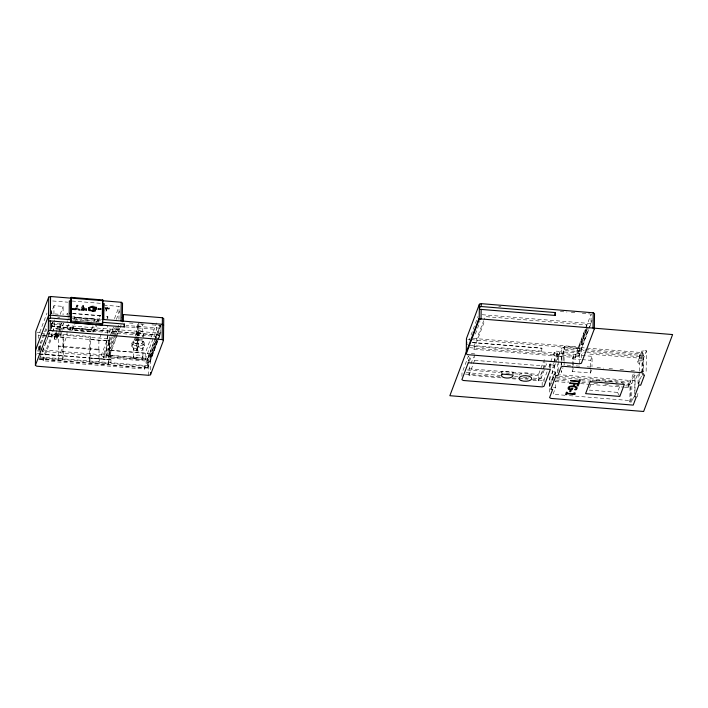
<?xml version="1.0" encoding="UTF-8"?>
<svg xmlns="http://www.w3.org/2000/svg" width="708" height="708" viewBox="0 0 708 708"><rect width="100%" height="100%" fill="white"/><g stroke="black" fill="none" stroke-linecap="round" stroke-linejoin="round"><path stroke-width="0.53" stroke-dasharray="3.54 2.66" d="M38.533 346.805L38.48 351.018L46.755 329.034M38.63 338.38L38.675 335.22L47.038 312.998M39.037 349.54L39.073 346.672L46.808 326.131M39.524 350.708L39.586 345.239M40.046 348.628L40.126 342.044M161.07 325.618L144.653 369.063L43.055 360.788L43.091 357.921L52.773 332.211M48.949 333.804L48.967 332.371M51.445 313.803L51.507 308.414M62.251 331.247L60.445 336.052L51.312 335.309L51.374 330.123M51.383 329.087L51.427 325.972L52.87 322.131M53.914 314.14L54.012 305.679L63.154 306.422L63.047 314.883M56.835 339.362L57.428 333.61L56.835 339.362L54.41 339.159L54.463 334.857L55.003 333.415L58.923 333.813L59.516 328.07L57.091 327.866L56.551 329.309M54.613 322.521L54.56 326.671L51.312 335.309M54.41 339.159L55.003 333.415M58.445 332.99L57.879 336.583L55.454 336.389L55.507 332.079M55.454 336.389L56.02 332.795M56.498 333.61L56.534 330.379M57.879 336.583L57.932 332.282M58.251 346.681L58.507 346L99.067 349.301L98.81 349.991L58.251 346.681L58.366 336.849L59.915 332.733M58.507 346L58.357 358.416L67.003 335.45L67.18 320.618M59.49 330.22L59.516 328.07M60.056 322.83L60.003 327.061L61.499 323.087M60.445 336.052L60.507 330.866M60.525 329.831L60.561 326.715L62.003 322.875M39.427 358.363L62.738 360.257L63.021 337.291L63.596 334.38L90.456 336.565L90.146 358.204L109.174 359.593L108.501 363.992L89.597 362.452L89.881 339.477L90.456 336.565M39.984 354.115L63.286 356.018L63.596 334.38M62.614 330.291L63.693 327.415L63.747 323.264M67.251 315.317L67.269 313.202L66.499 315.255M93.137 325.999L90.987 331.698L72.561 330.202L72.588 328.043L74.021 324.246M72.207 309.184L75.429 309.449L76.756 305.095L77.986 305.192L76.659 309.546L79.88 309.812L79.889 308.954L76.676 308.688L76.659 309.546M76.526 317.591L76.499 319.742L94.925 321.246L94.952 319.096L76.526 317.591L75.446 320.441M75.429 309.449L76.756 305.095M72.039 309.635L79.712 310.263L79.889 308.954M86.279 310.334L82.287 310.007L82.305 309.148L86.287 309.476L86.279 310.334L86.111 310.785L80.898 310.361L82.393 305.546L83.615 305.652L82.898 308.396L86.491 308.688L86.509 307.83L82.907 307.538L82.898 308.396M80.898 310.361L82.393 305.546M82.287 310.007L82.739 307.98L86.509 307.83M86.111 310.785L86.287 309.476M82.73 308.847L86.323 309.139L86.332 308.281M95.536 310.653L95.323 311.219C84.128 313.44 88.155 302.723 96.801 307.104L96.155 309.661L92.934 309.396L93.111 308.095L95.12 308.263L95.518 307.201C87.916 304.192 87.703 313.485 95.536 310.653L95.553 309.794L90.889 309.83L89.491 308.546M88.252 309.803L88.279 308.06M88.491 310.184L88.181 308.52M88.173 309.387L88.527 307.608M88.907 310.529L88.5 309.325M88.518 308.476L88.907 307.228M89.474 310.821L88.916 309.661M88.898 308.086L89.412 306.909M89.509 309.741L89.58 308.166M89.668 310.042L89.677 309.184M89.562 309.024L89.766 307.794M89.951 310.299L89.96 309.44M89.757 308.653L90.049 306.652M90.181 311.051L90.19 310.184L89.482 309.954M90.35 310.511L90.358 309.653M90.04 308.343L90.412 307.228M90.403 308.086L90.792 306.467M90.872 310.688L90.889 309.83M91.031 311.219L91.04 310.361L90.19 310.184M90.987 331.698L91.013 329.547L92.447 325.742M90.854 307.892L91.403 306.891M91.527 310.821L91.536 309.954M89.403 307.768L91.624 307.228L91.633 306.36M91.394 307.75L92.013 307.67L92.022 306.812M92.022 311.334L92.04 310.476L91.04 310.361M92.297 310.909L92.305 310.042M91.624 307.228L92.553 307.192L92.562 306.334M92.013 307.67L92.713 307.653L92.73 306.794M92.898 311.387L92.907 310.52L92.04 310.476M93.129 310.945L93.137 310.086M92.934 309.396L93.111 308.095M93.102 308.954L95.111 309.122L95.509 308.06L93.509 307.688L93.518 306.829M96.792 307.962L93.571 307.245L93.58 306.378M93.748 311.378L93.757 310.52L95.332 310.361L95.553 309.794M93.952 310.909L93.96 310.051M94.5 307.352L94.509 306.484M94.562 311.325L94.571 310.467M94.651 307.838L94.66 306.971M94.757 310.812L94.766 309.954M95.111 309.122L95.12 308.263M95.111 307.936L95.12 307.077M95.323 311.219L95.332 310.361M95.35 307.502L95.368 306.644M95.509 308.06L95.518 307.201M96.12 307.714L96.129 306.847M96.155 309.661L96.801 307.104M101.191 309.697L97.925 309.431L97.934 308.564L101.368 308.405M97.925 309.431L98.093 308.13M98.81 349.991L98.925 340.15L103.961 326.786M99.067 349.301L98.916 361.717L107.563 338.76L107.607 334.521M114.979 335.388L106.492 357.912L103.341 357.655L103.377 354.788L109.935 337.38M105.819 308.785L105.828 307.927L104.695 310.936M119.652 328.813L109.386 356.089L106.235 355.832L106.43 340.035L111.032 327.795M107.041 308.024L105.722 312.378L107.041 308.024L109.218 307.741L103.996 307.316M106.492 357.912L106.563 352.168L115.847 327.521M107.625 333.459L107.713 326.043M107.802 318.627L107.828 316.503L105.642 316.326M107.032 308.883L109.041 309.042L109.05 308.192M108.501 363.992L108.784 341.017L109.828 336.849M109.041 309.042L109.218 307.741M109.05 359.744L109.572 340.291L106.43 340.035M109.386 356.089L109.572 340.291M118.448 327.831L109.997 350.274L109.908 356.832L110.466 355.363L147.636 358.39L147.6 361.16L110.43 358.133L110.466 355.363M110.43 358.133L110.988 350.407L115.926 337.309M111.023 359.637L110.864 362.664L111.023 359.637L41.71 353.991M118.944 319.299L119.094 306.378L103.465 305.104M131.9 346.3L131.936 343.433M133.352 357.301L133.538 341.937M142.485 339.318A5.664 2.478 0.7 0 1 137.184 340.141L134.821 339.946L134.856 337.043M142.52 336.415A5.664 2.478 0.7 0 0 139.051 332.371L136.688 332.176L136.653 335.079L139.016 335.273A5.664 2.478 0.7 0 1 142.697 336.309M138.741 337.105L138.626 347.009L137.308 350.504L136.52 350.442L136.812 326.751L138.122 323.255L137.972 336.176M137.184 340.141L137.219 337.238M137.308 350.504L137.467 337.3M137.485 336.194L137.6 326.813L138.91 323.317L138.759 335.999M136.52 350.442L137.839 346.947L137.954 337.256M139.016 335.273L139.051 332.371M142.219 332.114L142.308 324.937M142.883 356.982L143.069 341.619M143.742 337.512L143.777 334.61M144.609 345.876L144.644 342.999M144.653 369.063L144.689 366.195L160.043 325.414L160.017 328.193L126.13 325.432M110.908 356.867L145.167 359.655L145.246 353.195L150.937 338.079M39.427 359.027L147.317 367.824L147.344 365.664L159.601 333.105L51.711 324.317L51.684 326.468L159.574 335.256L159.601 333.105M38.878 359.195L147.715 368.063L147.83 358.514L155.202 338.937M148.707 375.311L148.972 353.451L150.804 352.894L150.592 370.381M156.565 339.698L156.53 342.566L151.37 356.283L150.105 356.177L150.123 354.743L151.406 353.407L156.194 340.681M151.37 356.283L151.406 353.407M150.105 356.177L155.264 342.468L155.282 341.035M155.893 338.291L155.91 336.371L54.321 328.096L53.162 331.185M145.167 359.655L156.548 329.424L156.601 325.122M147.715 368.063L160.132 335.088L160.247 325.538L151.45 324.822M461.943 376.373L461.979 373.098L468.369 356.133L468.307 361.602M500.99 377.851L469.015 375.24L469.094 368.779L470.59 364.806M469.838 340.256L469.864 338.132M586.746 327.733L575.515 357.549L473.926 349.274L473.962 346.398L483.644 320.697M469.015 375.24L474.625 360.337L474.687 354.947M479.82 322.29L479.838 320.857M501.981 374.089L502.016 371.187L513.203 372.098L513.167 375.001M532.956 380.453L538.469 380.904L538.549 374.444L543.417 361.522M533.266 378.09L540.956 378.718L540.983 375.948L543.275 369.877M541.726 351.15L541.894 348.124L541.726 351.15L468.793 345.203M542.142 385.807L542.213 380.338L544.045 379.78L547.426 370.806M542.965 368.974L544.08 365.992L544.16 359.531M544.018 381.966L544.045 379.78M549.435 376.771L549.302 387.71L554.461 374.001L554.594 363.062M549.541 368.018L550.32 362.779M549.656 392.108L549.824 378.939L552.638 371.443L555.789 371.7L555.753 374.859M550.364 368.284L550.426 362.815L547.797 369.806M551.081 384.143L551.134 379.754L549.824 378.939M552.55 379.948L552.7 367.868L554.541 362.974M553.479 377.568L554.019 374.284L553.461 378.523M554.612 361.965L554.745 351.026L557.895 351.283A1.593 1.416 20.6 0 1 559.453 352.849A1.593 1.416 20.6 0 1 557.86 354.159L554.913 361.992M565.019 395.276L553.036 394.303L555.594 387.497L555.674 381.178M557.63 372.824L557.736 364.036M557.789 359.646L557.86 354.159M558.134 371.107L558.258 361.629M558.267 360.576L558.32 356.363L561.4 348.186L563.232 347.628L642.138 354.062L643.457 354.876L643.253 371.346M561.178 365.753L561.4 348.186M561.302 370.311L561.276 372.417L563.037 367.735M561.364 365.045L561.409 361.885M561.417 360.832L561.471 356.62L563.772 350.504L585.835 352.301M563.072 360.806L563.232 347.628M564.134 361.691L564.099 364.921L571.763 365.549M564.152 360.62L563.772 350.504M564.559 346.274L564.01 350.522L564.559 346.274L639.846 352.407L639.775 358.151L587.242 353.876M591.578 370.027L590.454 373.001L572.197 371.514L572.259 366.231M572.268 365.178L572.347 358.832L573.843 354.85L592.109 356.336L591.976 366.912M573.719 365.425L573.843 354.85M575.515 357.549L575.551 354.681L585.233 328.972M469.749 347.681L578.586 356.549L578.702 347L585.295 329.477M579.569 363.788L579.764 348.495L581.595 347.938L592.242 319.653M580.976 344.663L580.994 343.23L586.153 329.512L586.135 330.955L580.976 344.663L582.233 344.769L587.401 331.052L587.436 328.185M581.472 357.77L581.595 347.938M582.233 344.769L582.268 341.893L587.065 329.167M586.755 326.769L586.782 324.857L485.192 316.582L484.033 319.671M578.586 356.549L590.994 323.574L591.118 314.025L586.844 325.361M590.454 373.001L590.605 360.319L592.109 356.336M624.341 387.17L628.722 387.533L629.306 380.417L559.47 374.727M628.722 387.533L629.306 380.417M633.598 396.976L631.669 402.117L629.855 401.967L630.049 386.179L630.562 384.807L625.483 384.391M629.855 401.967L630.368 400.604L630.562 384.807M631.669 402.117L631.89 383.453L634.987 375.231A1.593 1.416 20.6 0 1 633.492 373.293L630.394 381.524M634.766 393.896L634.987 375.231M634.961 390.683L635.076 380.842L637.793 373.638M637.926 393.4L637.12 397.639M638.041 383.55L638.165 373.709M638.89 385.055L638.926 382.178L641.457 376.116M639.775 358.151L639.333 353.779L639.846 352.407M639.165 382.205L639.289 372.32M639.297 371.222L639.395 363.54L643.209 353.389A1.593 1.416 20.6 0 1 641.652 351.832A1.593 1.416 20.6 0 1 643.245 350.522L646.395 350.779L646.121 373.753M641.908 372.727L642.138 354.062M642.448 371.859L642.581 360.921L646.395 350.779M642.988 372.054L643.209 353.389M54.012 305.679L51.02 313.626L58.127 314.21M51.242 325.326L52.365 322.344M51.436 325.22L52.596 322.149M39.807 358.018L42.108 351.911M42.489 350.894L44.79 344.787M45.17 343.769L47.471 337.663M47.843 336.743L49.772 331.556M42.533 351.646L49.861 332.194M51.401 328.096L54.489 319.901M60.162 314.37L63.154 306.422M43.055 360.788L53.896 331.999M60.304 331.707L63.401 323.485M63.561 337.247L48.684 336.141M97.377 323.529L94.766 330.477L92.978 331.981L69.827 330.096L67.207 328.229L68.703 324.264M76.676 308.688L77.986 305.192M69.827 330.096L71.995 324.317M73.809 319.512L74.535 317.582L72.818 313.343L100.368 315.591L97.757 322.538M79.712 310.263L79.88 309.812M72.561 330.202L75.783 321.644M62.738 360.257L63.286 356.018M82.305 309.148L82.739 307.98M82.907 307.538L83.615 305.652M86.323 309.139L86.491 308.688M94.235 320.99L94.952 319.096M92.978 331.981L96.235 323.317M96.598 322.361L97.686 319.467L100.368 315.591M90.42 339.442L109.28 341.079M89.597 362.452L90.146 358.204M107.058 318.556L107.828 316.503M114.492 318.618L119.094 306.378M110.209 335.822L113.298 327.636M116.377 319.45L119.457 311.263M111.475 333.282L113.784 327.14M103.341 357.655L111.059 337.176M111.439 336.15L114.528 327.963M106.235 355.832L113.085 337.636M113.466 336.61L116.935 327.397M115.36 334.362L118.829 325.149M116.298 336.3L119.333 328.238M120.033 327.804L121.174 324.768M135.219 336.07L136.688 332.176M134.821 339.946L135.918 337.026M151.308 337.07L156.627 322.963M155.592 337.902L160.247 325.538M147.317 367.824L159.574 335.256M160.99 332.185L150.724 359.452L148.892 360.009L42.392 351.336M471.032 335.043L478.015 316.494M475.395 334.043L479.449 323.273M468.652 360.673L470.174 356.628M469.377 361.425L471.28 356.372M473.926 349.274L484.768 320.485M470.962 363.815L473.581 356.859M502.016 371.187L501.636 372.213A5.664 2.478 0.7 0 0 501.583 372.859M513.203 372.098L512.813 373.125A5.664 2.478 0.7 0 1 512.388 373.744M538.469 380.904L542.585 369.965M543.655 368.868L545.939 362.806M540.956 378.718L547.045 362.54M550.691 361.806L554.745 351.026M552.7 367.868A1.593 1.416 20.6 0 0 554.293 366.558A1.593 1.416 20.6 0 0 552.736 365.001L553.47 363.036M553.842 362.062L557.895 351.283M554.231 366.93L555.709 363.009M556.072 362.036L559.391 353.221M555.789 371.7L553.983 377.152M585.622 327.946L586.782 324.857M572.197 371.514L573.321 368.532M619.35 395.613L617.473 392.374L619.757 386.329M637.89 361.602L641.714 351.46M631.89 383.453A1.593 1.416 20.6 0 1 630.332 381.886A1.593 1.416 20.6 0 1 631.925 380.585L634.642 373.381M639.395 363.54A1.593 1.416 20.6 0 1 637.837 361.974A1.593 1.416 20.6 0 1 639.43 360.664L643.245 350.522M643.457 354.876L643.2 355.558L585.259 350.841M638.191 384.134L638.926 382.178M642.749 372.036L643.006 371.355L640.811 371.169M580.994 343.23L582.268 341.893M103.377 354.788L106.563 352.168M92.907 310.52L93.757 310.52M92.553 307.192L93.571 307.245M92.713 307.653L93.509 307.688M498.768 306.502L500.963 306.679M560.329 311.52L566.931 312.051M571.329 312.414L576.825 312.856M582.321 313.308L590.012 313.936M482.166 314.706L590.994 323.574M586.135 330.955L587.401 331.052M72.03 301.024L101.359 303.413M52.675 300.971L67.738 302.192M76.747 305.953L77.977 306.051M82.385 306.414L83.606 306.511M105.032 308.254L109.209 308.599M473.165 338.397L578.702 347M97.934 308.564L101.209 308.838M92.952 308.538L96.164 308.794M98.085 308.998L101.359 309.263M467.776 339.371L469.97 339.548M471.068 339.645L579.764 348.495M72.216 308.325L75.437 308.591M72.048 308.776L79.721 309.396M80.907 309.493L86.119 309.918M564.524 349.15L584.162 350.752M472.581 342.477L541.894 348.124M472.094 342.601L541.762 348.274M586.923 352.389L639.297 356.655M564.249 352L582.861 353.513M72.756 313.644L101.253 315.963M473.962 346.398L575.551 354.681M639.43 360.664L642.581 360.921M558.32 356.363L561.471 356.62M72.305 316.963L100.855 319.29M74.535 317.582L97.686 319.467M572.347 358.832L580.941 359.531M582.02 359.62L590.605 360.319M67.897 318.016L71.198 318.281M72.296 318.37L101.979 320.795M129.467 323.034L134.963 323.476M140.458 323.928L145.954 324.37M57.72 317.582L59.755 317.75M73.968 319.866L80.491 320.397M84.836 320.751L91.35 321.282M95.695 321.636L102.218 322.167M471.316 353.593L474.705 353.876M136.812 326.751L137.6 326.813A4.071 1.779 0.7 0 0 141.715 326.043A4.071 1.779 0.7 0 0 141.556 324.06M125.502 326.901L156.548 329.424M576.153 365.903L581.631 366.355M587.109 366.797L592.587 367.248M596.977 367.602L603.552 368.133M609.03 368.585L614.509 369.027M619.987 369.479L625.474 369.921M630.952 370.373L636.43 370.815M50.905 323.273L60.038 324.016M549.585 364.744L552.736 365.001M51.427 325.972L60.561 326.715M474.625 360.337L544.08 365.992M51.295 326.229L160.132 335.088M50.87 326.317L63.693 327.415M72.588 328.043L91.013 329.547M67.207 328.229L94.766 330.477M57.357 329.37L58.976 329.503M37.135 332.22L40.285 332.477M631.925 380.585L635.076 380.842M155.264 342.468L156.53 342.566M41.046 333.353L63.295 335.167M67.003 335.45L109.059 338.893M55.994 334.946L58.419 335.149M54.463 334.857L56.888 335.052M469.094 368.779L538.549 374.444M558.957 376.098L628.784 381.789M467.422 369.957L500.361 372.638M505.848 373.081L510.247 373.443M514.636 373.797L521.221 374.337M528.911 374.966L540.983 375.948M38.675 335.22L40.25 335.353M42.887 335.645L47.126 335.99M48.188 336.079L108.784 341.017M556.161 377.329L580.171 379.284M581.259 379.373L597.623 380.709M598.72 380.798L608.535 381.603M609.632 381.692L617.27 382.311M621.633 382.665L629.27 383.285M42.33 335.627L47.622 336.061M54.95 337.725L57.375 337.92M556.736 378.789L568.736 379.771M581.834 380.833L588.383 381.373M466.289 372.638L502.521 375.585M514.601 376.576L517.893 376.842M523.389 377.284L527.779 377.647M551.134 379.754L554.426 380.019M555.523 380.108L568.674 381.178M581.826 382.249L588.401 382.789M593.879 383.232L598.269 383.586M604.844 384.125L609.225 384.479M615.801 385.019L619.084 385.285M625.66 385.825L630.049 386.179M137.839 346.947L138.626 347.009M465.492 374.089L500.565 376.948M512.619 377.93L527.964 379.178M532.345 379.541L542.213 380.338M555.382 381.559L568.515 382.63M580.56 383.603L589.313 384.32M590.41 384.409L623.244 387.081M512.008 378.745L517.521 379.196M109.997 350.274L148.972 353.451M110.988 350.407L145.246 353.195M617.473 392.374L588.729 390.037L592.525 379.957L621.27 382.302L624.323 384.435M553.497 387.32L555.594 387.497M38.993 349.646L42.294 349.911M43.392 350L147.83 358.514M36.905 350.885L41.294 351.248M569.374 395.63L630.368 400.604M37.312 353.637L40.613 353.903M39.046 353.938L110.899 359.788M39.949 356.991L147.344 365.664M43.091 357.921L144.689 366.195M39.073 346.672L42.188 349.796M529.088 377.895A6.381 2.788 0.7 0 1 522.734 378.107M519.061 375.081A6.381 2.788 0.7 0 1 525.566 372.806A6.381 2.788 0.7 0 1 531.717 375.373M138.821 330.503A4.071 1.779 0.7 0 1 142.184 332.574A4.071 1.779 0.7 0 1 137.511 333.999M134.246 345.336A6.381 2.788 0.7 0 0 144.591 343.734A6.381 2.788 0.7 0 0 136.033 340.583A6.381 2.788 0.7 0 0 134.246 345.336M134.21 348.203A6.381 2.788 0.7 0 0 144.556 346.601A6.381 2.788 0.7 0 0 135.998 343.46A6.381 2.788 0.7 0 0 134.21 348.203M135.086 358.735A4.788 2.089 0.7 0 0 142.848 357.531A4.788 2.089 0.7 0 0 136.423 355.168A4.788 2.089 0.7 0 0 135.086 358.735M135.272 343.371A4.788 2.089 0.7 0 0 143.034 342.168A4.788 2.089 0.7 0 0 136.617 339.805A4.788 2.089 0.7 0 0 135.272 343.371M135.184 350.549A4.788 2.089 0.7 0 0 142.945 349.345A4.788 2.089 0.7 0 0 136.529 346.991A4.788 2.089 0.7 0 0 135.184 350.549"/><path stroke-width="1.06" d="M122.289 317.626L123.44 314.564L162.415 317.742L163.734 318.547L163.468 340.406L150.538 374.753L148.707 375.311L36.719 366.186L35.4 365.372L35.816 331.406L48.746 297.068L50.578 296.51L70.942 298.165L71.234 297.378L102.74 299.944L102.695 323.671L102.049 325.184M35.4 365.372L48.33 331.017L48.746 297.068M48.33 331.017L50.162 330.468L50.277 320.919L124.307 326.946L124.343 324.078L102.572 322.299M50.277 320.919C47.746 321.751 48.303 318.184 50.312 318.042L50.578 296.51M69.136 316.706L69.331 300.909L70.942 300.935M70.942 298.165L70.552 322.618L71.198 321.105L71.234 297.378M102.306 314.485L102.74 299.944M103.279 319.848L103.465 305.104L103.979 303.732L102.439 303.502M103.784 319.529L103.979 303.732M120.997 320.928L121.227 302.263L102.439 300.732M122.316 321.742L122.537 303.077L121.227 302.263M123.36 321.122L123.44 314.564M150.538 374.753L150.565 372.567M163.468 340.406L162.15 339.592L162.415 317.742M466.28 352.752L466.457 338.557L479.387 304.219L481.219 303.661L593.207 312.786L594.525 313.591L594.339 328.893L581.41 363.239L579.569 363.788L467.59 354.673L466.271 353.858L479.201 319.503L479.387 304.219M481.148 309.405C478.617 310.228 479.174 306.67 481.183 306.529L555.214 312.564L555.178 315.432L481.148 309.405L481.033 318.954L479.201 319.503M481.183 306.529L481.219 303.661M593.207 312.786L593.021 328.078L594.339 328.893M124.343 324.078L124.307 326.946M555.214 312.564L555.001 315.494M35.586 350.071L48.516 315.733L50.348 315.175L71.207 316.874M35.719 353.77L35.701 355.212M466.802 342.088L466.448 343.265L467.05 344.513M71.473 298.13L102.979 300.696M69.464 313.379L71.658 313.555M101.952 319.379L162.336 324.299L163.654 325.114M50.312 318.042L71.004 319.733M71.198 321.105L102.695 323.671M70.676 322.467L102.182 325.034M50.162 330.468L162.15 339.592M568.931 387.86L569.055 388.807L571.489 389.002L571.816 388.134L572.825 388.214L572.303 389.612L568.409 389.294C565.657 384.046 581.534 385.603 575.976 389.807L574.666 389.701C579.755 387.179 570.303 385.055 568.931 387.86M478.82 318.777L449.854 395.701L643.634 411.49L672.6 334.557L478.82 318.777M468.289 362.691L461.899 379.656L463.218 380.47L542.133 386.895L543.965 386.338L550.346 369.381L468.289 362.691M501.981 374.089L501.6 375.116A5.664 2.478 0.7 0 0 506.273 378.01A5.664 2.478 0.7 0 0 512.778 376.028L513.167 375.001L501.981 374.089M556.019 375.567L550.859 389.276L552.674 389.427L549.594 397.604L550.913 398.409L633.209 405.118L636.306 396.896L634.492 396.745L638.89 385.055L640.705 385.205L644.528 375.054L642.714 374.913L643.227 373.541L641.908 372.727L563.002 366.293L561.17 366.85L557.833 375.718L556.019 375.567M566.409 392.294L565.55 394.568L566.586 394.648L566.913 393.781L574.949 394.436L575.153 393.896L575.064 392.922L573.949 392.825L574.029 393.816L567.108 393.25L567.444 392.374L566.409 392.294M569.949 382.895L569.745 383.426L574.073 383.78L573.489 385.347L574.524 385.435L575.108 383.869L577.781 384.081L577.126 385.816L578.162 385.904L579.011 383.63L569.949 382.895M570.869 380.444L570.666 380.975L578.702 381.63L578.179 383.037L579.206 383.116L580.463 379.78L579.436 379.7L578.905 381.099L570.869 380.444M570.205 390.179L569.666 391.595L570.666 391.683L571.206 390.258L570.205 390.179M590.118 381.647L585.605 393.639L619.81 396.427L624.323 384.435L590.118 381.647M521.283 380.577A6.381 2.788 0.7 0 0 531.628 378.975A6.381 2.788 0.7 0 0 523.07 375.833A6.381 2.788 0.7 0 0 521.283 380.577"/></g></svg>
